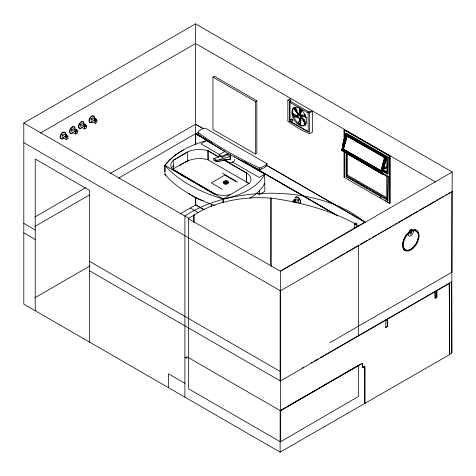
<?xml version="1.0" encoding="UTF-8"?>
<svg xmlns="http://www.w3.org/2000/svg" width="476" height="476" viewBox="0 0 476 476"><rect width="100%" height="100%" fill="white"/><g stroke="black" fill="none" stroke-linecap="round" stroke-linejoin="round"><path stroke-width="0.71" d="M449.564 354.656L449.273 283.19L449.564 354.656L280.138 452.14L23.8 304.14L23.8 123.034L195.571 23.86L452.2 172.026L451.617 353.138M299.101 124.98A10.347 5.974 60 0 0 304.295 125.563L305.473 124.504A10.347 5.974 60 0 0 306.252 118.56L305.538 116.102A10.347 5.974 60 0 0 301.13 109.569L299.237 108.171A10.347 5.974 60 0 0 294.049 107.588L292.871 108.647A10.347 5.974 60 0 0 292.085 114.597L292.8 117.054A10.347 5.974 60 0 0 297.208 123.581L299.101 124.98L299.981 124.171A15.422 8.901 60 0 0 300.469 118.322M224.886 151.535L219.186 154.516L219.144 155.539L222.274 157.342L229.01 153.819M222.274 157.342L222.316 156.324L228.016 153.337M220.757 156.223L213.778 158.615L213.629 160.049L216.616 161.775L230.211 159.24L230.301 154.355M387.226 167.677L386.738 167.808L387.226 167.195M387.006 167.314L386.577 167.183L386.726 167.725M216.616 161.775L216.77 160.341L213.778 158.615L215.176 158.437M294.222 202.181L294.513 199.985L294.924 199.747L295.507 201.437L294.222 202.181L292.936 201.437L294.108 199.747L294.924 199.747M344.041 139.646L344.868 139.504L344.041 139.646L342.631 145.073L342.922 145.239L344.327 139.813L344.041 139.646L342.637 145.043L342.898 145.192L344.303 139.795M361.623 160.537L360.802 160.68L360.683 161.126L361.843 161.792L362.67 161.65L362.783 161.203L361.962 161.346L342.434 150.119L346.23 135.487L384.4 157.151L380.877 171.735L372.529 166.951M346.504 135.44L342.714 150.071L362.236 161.299L362.123 161.745L360.683 161.126M343.166 149.327L346.236 137.487M343.434 149.262L347.111 136.088L343.434 149.262L381.157 170.67L343.708 149.214M360.957 161.078L361.076 160.632M361.843 161.792L361.962 161.346M381.335 169.98L383.84 160.305M362.141 161.406L381.211 172.33L385.28 157.657L384.197 161.834M381.669 171.586L383.834 163.226M382.335 169.117L382.627 169.283L384.037 163.851L383.745 163.685L382.341 169.081L383.43 169.093M383.977 167.106L384.685 164.393L383.959 167.07M345.731 134.172L386.268 157.395L386.821 157.3L382.466 174.008L381.919 174.103L341.536 150.279L345.731 134.172L346.284 134.077L386.821 157.3L386.821 172.847L382.769 170.527M382.603 169.236L384.037 163.851M381.919 174.103L386.268 157.395M341.887 150.279L341.988 149.904L341.637 150.321L361.617 161.888M380.925 173.496L381.026 173.121M300.219 114.764A32.535 18.784 60 0 1 301.528 110.087L301.76 109.563M66.057 134.762L65.182 136.618L66.467 137.362L67.753 136.618L66.872 134.762L66.057 134.762L66.872 134.762M75.559 129.323L74.684 131.186L75.97 131.923L77.255 131.18L76.374 129.323L75.559 129.323L76.374 129.323M84.508 124.248L83.633 126.11L84.918 126.848L86.204 126.104L85.323 124.248L84.508 124.248L85.323 124.248M94.962 118.536L94.081 120.392L95.373 121.136L96.652 120.392L95.777 118.536L94.962 118.536L95.777 118.536M361.296 161.894L361.51 161.751M297.393 110.926L296.108 110.182L296.346 109.849M297.613 116.917L295.685 115.811L295.923 115.472L297.845 116.584M271.272 266.477L271.326 198.07L270.909 197.832L270.499 198.07L270.511 265.679M221.798 149.482L206.447 140.622A82.925 48.606 -0.8 0 0 185.515 148.744C177.673 152.867 170.497 158.318 164.904 165.226L164.904 174.472A131.15 75.72 0 0 0 214.938 205.483M169.551 160.114L164.904 165.345L164.988 171.61M361.26 161.959L361.593 161.709M294.822 107.267L294.037 107.969A16.577 9.574 60 0 0 298.565 114.252M169.605 159.99L175.239 155.235M171.295 167.814L173.55 165.91M225.868 183.956L225.213 183.992M409.89 230.771L411.056 230.009L411.645 230.348L409.89 231.485L409.89 230.64L411.645 229.628L411.645 230.348M175.323 155.081L183.558 149.845M237.143 158.341L264.638 174.216L259.188 177.465L232.151 161.852M256.861 193.083L259.414 194.559L264.864 191.316L264.626 173.55M180.136 165.446L181.368 164.726M182.594 164L183.825 163.28M185.051 162.554L187.508 161.108A18.647 10.93 -0.8 0 1 208.131 159.835L208.006 150.785A18.647 10.93 -0.8 0 0 187.389 152.058L173.258 160.376L173.377 169.426M344.011 140.307L344.011 129.954L344.666 129.573M345.743 136.172L346.034 133.066L388.041 157.128L388.041 174.026L382.656 171.277M381.597 173.389L386.708 176.316L386.708 198.617L346.463 175.561L347.337 175.049L347.337 153.492M390.022 155.759L390.022 203.079L389.541 203.365L344.011 177.28L344.374 177.066L344.374 151.927M382.317 172.996L388.095 176.31L387.803 200.467L346.094 176.572L353.442 180.446M389.541 203.365L389.541 156.039L389.909 155.83L344.374 129.746L344.374 140.093M387.75 174.192L388.041 157.128M387.803 200.467L388.095 176.31M184.896 357.28L186.776 358.363L186.776 356.673L280.429 410.746L329.761 382.067M331.04 381.324L344.493 373.499M345.778 372.756L358.589 365.306L358.589 396.395L280.429 441.835L188.651 388.844L188.651 218.21L23.8 123.034M40.525 133.006L195.571 43.494L435.32 181.909M62.148 135.124L66.247 137.487L68.003 136.475L68.003 138.504L66.247 139.516L62.148 137.148L62.148 135.124L63.903 134.107L66.247 135.464M76.333 130.359L77.505 131.037L77.505 133.066L75.749 134.077L71.65 131.715L71.65 129.686L73.405 128.675L75.16 129.686M80.599 124.611L82.354 123.599L86.454 125.961L86.454 127.99L84.698 129.002L80.599 126.64L80.599 124.611L84.698 126.973L86.454 125.961M91.053 118.899L92.808 117.881L96.902 120.249L96.902 122.272L95.146 123.29L91.053 120.922L91.053 118.899L95.146 121.261L96.902 120.249M71.65 129.686L75.749 132.048L77.505 131.037M212.939 77.136L214.402 76.291L256.832 100.787L256.832 153.159L255.368 154.004L212.939 129.508L212.939 77.136L255.368 101.632L256.832 100.787M34.736 217.092L85.561 187.746M110.004 173.633L195.571 124.23L203.294 128.693L195.571 124.23M34.736 226.534L89.423 194.964M118.369 178.25L195.713 133.595L206.62 139.89L195.713 133.595L195.713 144.734M287.849 100.15L289.682 101.209L289.682 121.184L308.121 131.828L308.121 111.854L309.65 112.735L312.577 111.045L312.577 132.001L309.65 133.685A100.109 57.798 60 0 1 287.849 121.1L287.849 100.15L290.776 98.461M289.682 101.209L291.145 100.365L289.313 99.305M173.377 170.414A86.989 50.224 60 0 1 172.485 169.355L188.561 160.073M292.871 108.647L293.746 108.141A16.577 9.574 60 0 0 298.268 114.418M292.085 114.597L293.258 113.919A19.677 11.359 60 0 0 293.87 114.27M292.8 117.054L293.68 116.543A16.577 9.574 60 0 0 298.196 116.9M289.682 121.184L308.412 131.656M230.211 156.544L230.211 159.24L216.77 160.341L230.211 156.544L226.897 154.629M308.121 111.854L309.584 111.009L311.114 111.89M297.208 123.581L298.381 122.909A16.577 9.574 60 0 0 300.279 118.006M304.295 125.563L305.17 125.057A16.577 9.574 60 0 0 301.623 118.113M34.73 297.833L90.018 265.911M180.017 213.95L195.713 204.888L204.079 209.72L195.713 204.888L195.701 197.469L195.713 204.888M261.485 168.623L259.652 169.676A385.078 222.322 0 0 1 197.909 134.03L197.909 132.34A11.4 6.581 0 0 1 205.227 128.115L266.971 163.768L266.971 165.458L365.729 222.476M265.751 166.16L266.971 165.458A16.577 9.574 0 0 1 259.652 169.676L259.652 167.986A385.078 222.322 0 0 1 197.909 132.34M188.651 218.21L194.131 215.045A86.031 49.671 0 0 1 270.511 198.129M292.936 201.437L294.222 200.694M383.192 168.95L386.572 167.338L383.353 169.521M383.192 169.278L386.572 167.338L386.637 166.862L386.286 167.6M382.752 170.497L387.018 172.83L386.613 173.062L382.752 170.836M452.2 172.026L280.429 271.195L188.651 218.883M330.963 261.318L332.891 260.199M334.176 259.462L335.467 258.718M336.752 257.974L338.68 256.861M339.965 256.118L344.469 253.518M345.76 252.774L358.624 245.342M360.552 244.23L367.633 240.148M368.918 239.404L370.203 238.66M372.137 237.548L376.635 234.948M377.926 234.204L379.211 233.46M380.497 232.716L382.43 231.604M383.715 230.86L385.643 229.747M386.928 229.004L388.22 228.26M389.505 227.516L391.433 226.403M392.718 225.66L394.009 224.916M395.294 224.172L397.222 223.06M398.513 222.316L403.011 219.716M404.303 218.972L412.02 214.515M413.305 213.772L417.809 211.171M419.1 210.434L426.175 206.346M427.46 205.602L435.183 201.146M436.468 200.402L437.753 199.658M439.039 198.914L440.972 197.802M442.258 197.058L443.543 196.314M445.476 195.202L446.762 194.458M448.047 193.714L449.975 192.601M452.2 191.655L280.429 290.83L23.8 142.663M329.749 342.756L451.908 272.23L451.908 191.489M302.26 368.073L303.539 367.329M311.245 362.885L312.53 362.141M314.457 361.028L318.307 358.803M320.235 357.696L451.617 281.84L452.051 352.883L449.273 354.489M434.897 291.586L436.95 290.741L436.95 297.161L435.195 298.178L434.897 291.586L436.95 290.741M387.553 319.372L385.506 320.217L387.553 319.372L387.553 326.471L385.798 327.482L385.798 320.384M449.564 283.363L280.429 381.014L89.661 270.874M434.897 298.006L436.95 297.161M385.506 327.315L387.553 326.471M281.417 409.836L285.903 407.248M287.189 406.51L291.675 403.916M292.954 403.178L305.776 395.776M307.056 395.038L314.749 390.594M316.028 389.856L317.313 389.118M318.593 388.374L320.515 387.268M321.8 386.524L323.079 385.786M324.358 385.042L326.286 383.936M327.565 383.198L332.052 380.604M333.331 379.866L337.817 377.278M339.102 376.534L343.589 373.946M344.868 373.202L351.919 369.132M353.204 368.394L357.69 365.806M358.969 365.062L360.891 363.956M280.429 410.746L362.468 363.384L362.468 367.775L362.177 363.212M362.177 367.609L364.705 366.145L364.705 403.315M362.468 367.775L364.997 366.312L364.997 403.481M298.577 199.962L294.471 202.324L292.716 201.306L296.822 198.95L298.577 199.962L298.577 201.991L296.816 203.002M225.88 183.04L225.1 183.2L225.779 183.32L225.184 182.879L225.892 182.707M341.536 150.279L342.083 150.184M342.434 150.119L342.988 150.023L345.552 151.493M384.56 157.544L346.837 136.136M381.211 172.33L362.623 161.477M382.627 169.283L383.454 169.141M226.296 182.07C223.232 182.01 225.487 182.76 226.296 181.624M194.131 215.045C192.619 214.747 194.339 216.056 194.131 215.045L194.131 222.47M344.011 129.954L389.541 156.039M345.743 133.232L387.75 157.3M346.23 135.487L385.007 157.705M383.192 169.759L387.047 171.967M383.585 171.473L388.041 174.026M346.837 152.231L360.326 159.96M362.896 161.429L368.037 164.375M369.959 165.475L371.244 166.213M349.301 154.42L350.586 155.152M382.668 173.538L387.803 176.477M368.18 165.702L346.463 153.26L346.463 175.561M370.096 166.802L373.934 168.998M347.337 175.049L386.94 197.742M354.727 181.177L359.219 183.754M360.499 184.492L364.991 187.062M366.276 187.8L367.561 188.532M369.483 189.638L370.768 190.37M372.053 191.108L381.675 196.624M382.96 197.356L384.888 198.462M386.167 199.194L388.095 200.301M208.006 150.785L218.918 157.044L208.006 150.785L208.006 159.906L248.954 183.403M224.053 159.99L246.52 172.877L246.52 181.999A15.541 9.109 -0.8 0 1 248.52 183.421M308.412 111.681L289.979 101.037L289.979 121.017M289.979 102.429L308.412 113.074M294.388 107.433L295.673 108.171M299.523 110.396L301.445 111.509M299.416 110.486L301.344 111.598M294.049 107.862L296.613 109.343M299.82 111.194L301.106 111.937M293.912 108.028L296.429 109.48M299.582 111.301L300.844 112.027M299.957 112.407L301.243 113.145M304.45 114.996L305.729 115.739M301.968 118.304L303.254 119.042M296.429 115.299L297.69 116.031M302.105 118.578L304.622 120.029M302.742 119.881L305.306 121.362M298.952 121.487L300.844 122.582M383.162 170.265L387.018 172.49M383.162 170.604L387.018 172.83M379.687 197.248L380.961 197.986M385.435 200.569L389.267 202.782M271.272 198.189A181.683 104.893 0 0 1 354.638 223.476L358.589 225.761M264.983 173.585L266.268 174.323M212.195 143.276L195.571 133.679L195.571 23.86M244.807 162.102L334.098 213.659M223.077 150.22L224.993 151.332M234.585 156.866L235.864 157.604M219.359 154.468L200.997 143.865L206.447 140.622L206.441 139.956M219.186 154.516L222.316 156.324M294.108 199.747L294.513 199.985M224.006 160.019L246.395 172.949A15.541 9.109 -0.8 0 1 249.466 183.248L223.089 198.944L223.089 202.449L223.089 198.944A131.15 75.72 0 0 1 164.904 165.345L223.089 198.944A61.672 36.146 -0.8 0 0 264.638 174.216M222.328 173.151L237.673 182.01M235.733 181.451L224.791 175.132L211.332 182.903L222.274 189.222M172.485 169.355L216.003 194.482M183.32 176.352L185.872 177.822M187.782 178.922L189.055 179.66M190.329 180.398L191.602 181.13M192.875 181.868L194.785 182.968M196.058 183.706L197.338 184.438M198.611 185.176L200.521 186.277M201.794 187.014L203.068 187.752M204.341 188.484L208.797 191.06M210.077 191.798L213.897 194M164.904 174.472L166.178 175.21M190.305 208.012L198.022 212.475M23.8 223.405L35.23 230.003M89.661 261.425L280.138 371.399M23.8 232.847L35.23 239.446M184.896 383.299L168.445 373.797L168.445 387.654M266.976 165.553L365.407 222.512M243.938 161.531L247.794 163.762M249.079 164.512L337.811 215.914M209.726 141.866L195.571 133.679L195.594 144.805M241.249 160.109L242.534 160.852M243.819 161.596L335.818 214.831M342.619 150.279L346.421 152.522M347.688 153.266L351.49 155.509M355.929 158.127L357.196 158.877M341.738 149.946L381.205 173.264M362.795 162.613L381.169 173.454M174.014 169.807L215.408 194.446M176.459 171.652L182.683 175.983M298.381 122.909L300.273 124.307M294.305 108.385L296.108 110.182M294.335 114.46L295.685 115.811M293.258 113.919L293.972 116.376A16.577 9.574 60 0 0 297.976 116.834M293.026 113.847L293.115 115.299M259.361 190.174L259.414 194.559M246.395 172.949L246.52 181.999M230.396 154.771L230.455 159.103M187.508 161.108L187.389 152.058L173.258 160.376A14.714 8.627 -0.8 0 0 175.103 171.235M95.367 118.768L95.373 121.136M84.918 124.486L84.918 126.848M75.97 129.561L75.97 131.923M66.467 134.994L66.467 137.362M436.653 290.574L436.653 296.994M435.195 291.758L435.195 298.178M389.909 155.83L389.909 203.151M387.262 319.206L387.262 326.298M386.613 172.728L386.613 173.062M385.988 167.338L385.988 167.665M358.589 245.057L358.589 335.616M356.334 224.452L356.334 227.421M354.638 223.476L354.638 227.927M346.094 152.582L346.094 176.572M344.011 151.398L344.011 177.28M309.65 112.735L309.65 133.685M280.429 441.835L280.429 271.195L364.705 222.203A113.056 65.272 0 0 0 184.896 216.044L184.896 397.151M280.138 290.657L280.138 380.842M280.138 410.58L280.138 452.14M255.368 101.632L255.368 154.004M211.332 204.311L211.332 206.525M193.548 215.384L193.548 222.066M95.146 121.261L95.146 123.29M89.661 342.167L89.661 190.454L35.23 159.032L35.23 310.745M84.698 126.973L84.698 129.002M75.749 132.048L75.749 134.077M66.247 137.487L66.247 139.516M266.971 163.768A16.577 9.574 0 0 1 259.652 167.986M197.909 134.03A11.4 6.581 0 0 1 198.218 133.548M230.574 194.488A16.815 9.853 -0.8 0 1 212.046 192.566M264.757 183.272A61.672 36.146 -0.8 0 1 249.846 198.314M228.26 182.397A2.481 1.386 -1.6 0 1 225.862 184.182A2.481 1.386 -1.6 0 1 223.464 182.486M223.714 182.147A2.481 1.386 -1.6 0 1 228.01 182.064M203.264 200.759A52.015 30.03 60 0 1 188.341 193.155M295.531 197.695A3.725 2.148 60.1 0 1 299.267 198.367A3.725 2.148 60.1 0 1 300.058 203.306M65.135 132.863A3.725 2.148 -60 0 1 65.313 133.524M63.73 137.659A3.725 2.148 -60 0 1 63.064 138.248M61.713 138.837A3.725 2.148 -60 0 1 60.607 134.821A3.725 2.148 -60 0 1 64.784 132.382M71.216 133.399A3.725 2.148 -60 0 1 70.591 128.538A3.725 2.148 -60 0 1 74.815 128.086M83.586 122.35A3.725 2.148 -60 0 1 83.764 123.01M83.77 123.802A3.725 2.148 -60 0 1 83.597 124.67M80.164 128.324A3.725 2.148 -60 0 1 79.058 124.307A3.725 2.148 -60 0 1 83.235 121.868M94.034 116.638A3.725 2.148 -60 0 1 94.218 117.298M94.218 118.09A3.725 2.148 -60 0 1 94.046 118.958M91.969 122.023A3.725 2.148 -60 0 1 91.279 122.427M90.613 122.612A3.725 2.148 -60 0 1 89.512 118.595A3.725 2.148 -60 0 1 93.689 116.15M295.245 200.2A3.725 2.148 60.1 0 1 298 197.594A3.725 2.148 60.1 0 1 299.767 203.472M64.022 137.826A3.725 2.148 -60 0 1 60.392 137.534A3.725 2.148 -60 0 1 63.326 132.405A3.725 2.148 -60 0 1 65.438 135.351M73.524 132.387A3.725 2.148 -60 0 1 69.895 132.096A3.725 2.148 -60 0 1 72.828 126.973A3.725 2.148 -60 0 1 74.94 129.918M82.473 127.312A3.725 2.148 -60 0 1 78.843 127.027A3.725 2.148 -60 0 1 81.777 121.898A3.725 2.148 -60 0 1 83.889 124.843M92.921 121.6A3.725 2.148 -60 0 1 89.292 121.309A3.725 2.148 -60 0 1 92.231 116.18A3.725 2.148 -60 0 1 94.337 119.125M234.495 159.365A4.141 2.428 -0.8 0 1 230.497 162.453A4.141 2.428 -0.8 0 1 226.505 159.436M218.895 161.12A2.071 0.768 13.6 0 1 217.514 161.412M215.973 161.037A2.071 0.768 13.6 0 1 215.211 160.602M416.179 230.182A11.585 6.688 -60 0 1 416.75 242.254M416.482 242.79A11.585 6.688 -60 0 1 403.505 249.382M409.711 231.062A11.585 6.688 -60 0 1 411.318 230.182M414.501 229.616A11.585 6.688 -60 0 1 415.661 229.914M412.787 230.42A10.758 6.212 -60 0 1 417.137 232.377M406.016 249.9A10.758 6.212 -60 0 1 403.731 239.499M403.993 238.863A10.758 6.212 -60 0 1 404.951 236.988M405.314 236.388A10.758 6.212 -60 0 1 406.974 234.168M407.426 233.674A10.758 6.212 -60 0 1 408.378 232.764M410.901 230.098A0.976 0.565 60 0 1 411.056 230.009M409.884 230.217A0.827 0.476 -60 0 1 409.556 230.765M361.349 160.585A0.863 0.637 80.3 0 1 362.301 160.715A0.863 0.637 80.3 0 1 362.218 161.953A0.863 0.637 80.3 0 1 361.278 161.608M361.528 160.704A0.863 0.637 80.3 0 1 362.533 160.608A0.863 0.637 80.3 0 1 362.444 161.941M301.915 117.947A16.577 9.574 60 0 1 305.461 124.891M297.512 115.68A19.677 11.359 60 0 1 296.322 115.341M295.715 115.127A19.677 11.359 60 0 1 294.489 114.585M305.17 125.057A10.347 5.974 60 0 1 299.981 124.474M293.68 116.543A10.347 5.974 60 0 0 298.089 123.076A16.577 9.574 60 0 0 299.987 118.179M293.746 108.141A10.347 5.974 60 0 0 292.966 114.085A19.677 11.359 60 0 0 297.809 115.96M298.517 113.984A19.962 11.525 60 0 1 294.924 107.082M301.826 117.721A16.577 9.574 60 0 1 306.348 123.998M300.029 114.335A16.577 9.574 60 0 1 300.076 108.677M301.225 115.406A16.577 9.574 60 0 1 302.706 114.966M304.926 114.978A16.577 9.574 60 0 1 305.509 115.085M300.88 119.595A15.422 8.901 60 0 1 300.868 120.969M300.606 122.867A15.422 8.901 60 0 1 300.273 123.998M298.815 113.818A19.962 11.525 60 0 1 298.333 113.092M295.87 108.498A19.962 11.525 60 0 1 295.531 107.707M303.248 118.792A16.577 9.574 60 0 1 304.313 120.136M300.886 115.876A19.677 11.359 60 0 1 306.193 117.215M299.737 114.502A16.577 9.574 60 0 1 299.934 108.242M301.147 116.055A19.677 11.359 60 0 1 306.514 117.703M301.528 110.087A6.527 3.766 60 0 1 302.968 110.872M300.927 115.573A16.577 9.574 60 0 1 305.217 115.251M300.511 114.597A32.535 18.784 60 0 1 300.618 113.966M300.743 113.342A32.535 18.784 60 0 1 301.04 112.146M301.213 111.562A32.535 18.784 60 0 1 301.6 110.45M298.446 114.317A2.481 1.434 60 0 1 301.326 115.412A2.481 1.434 60 0 1 300.671 118.322M297.714 115.603A2.481 1.434 60 0 1 299.434 114.365A2.481 1.434 60 0 1 301.213 117.566A2.481 1.434 60 0 1 299.184 118.244M298.357 117.34A2.481 1.434 60 0 1 298.041 116.775M298 115.531A2.071 1.196 60 0 1 300.219 115.394A2.071 1.196 60 0 1 300.172 118.292M292.954 120.535A1.244 0.714 60 0 1 292.103 119.297M224.339 181.445L225.154 181.493L224.339 181.445M225.773 181.106L226.588 181.154L225.773 181.106M226.844 182.005L227.641 182.094L226.844 182.005M224.012 182.481L224.809 182.576L224.012 182.481M226.279 182.707L227.076 182.808L226.279 182.707M411.645 231.651L409.89 232.669L409.89 234.359L411.645 233.341L411.645 231.651M355.09 224.452A1.244 0.714 0 0 0 356.952 223.833A1.244 0.714 0 0 0 355.09 223.214A1.244 0.714 0 0 0 355.09 224.452M224.601 183.337A2.481 1.386 -1.6 0 0 228.325 182.064A2.481 1.386 -1.6 0 0 224.601 180.934A2.481 1.386 -1.6 0 0 224.601 183.337M411.454 249.602A11.585 6.688 -60 0 0 417.666 231.282A11.585 6.688 -60 0 0 403.511 240.612A11.585 6.688 -60 0 0 411.454 249.602M412.305 248.305A10.758 6.212 -60 0 0 416.631 231.431A10.758 6.212 -60 0 0 403.69 241.766A10.758 6.212 -60 0 0 412.305 248.305M411.121 235.62A3.725 2.148 -60 0 0 412.894 229.741A3.725 2.148 -60 0 0 408.366 233.008A3.725 2.148 -60 0 0 411.121 235.62M360.981 160.799A0.863 0.637 80.3 0 0 361.576 162.126A0.863 0.637 80.3 0 0 362.093 160.888A0.863 0.637 80.3 0 0 360.981 160.799M297.458 116.334A2.071 1.196 60 0 0 299.892 118.548A2.071 1.196 60 0 0 299.279 115.353A2.071 1.196 60 0 0 297.458 116.334M290.907 119.69A1.244 0.714 60 0 0 292.222 121.332A1.244 0.714 60 0 0 292.222 119.571A1.244 0.714 60 0 0 290.907 119.69"/></g></svg>
